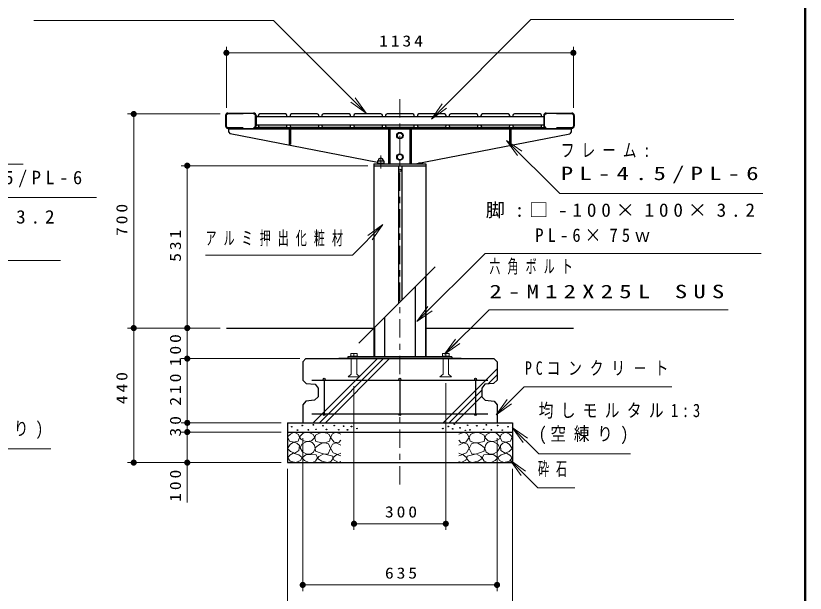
# Model space of a CAD drawing. Units: millimetres on the paper, with parts at other scales. Extents: x -365 to 0, y 0 to 257.
# Drawn here: x -129 to 0, y 47.7 to 142.2 of the extents above; entities that cross this region are included whole.
import ezdxf

# ---------------------------------------------------------------- set-up
doc = ezdxf.new("R2010")
doc.units = ezdxf.units.MM
doc.linetypes.add('USER1', pattern=[4.5, 2.5, -2])
doc.linetypes.add('USER2', pattern=[6, 3, -1, 1, -1])
doc.layers.add('LY_1', color=7, linetype='Continuous', lineweight=25)
doc.layers.add('LY_4', color=7, linetype='Continuous', lineweight=13)
doc.styles.add('ＭＳ ゴシック', font='')
doc.styles.get('ＭＳ ゴシック').set_extended_font_data('MS Gothic')

# ---------------------------------------------------------------- blocks, each defined once
blk = doc.blocks.new('filled_dot')
at = {"color": 0, "linetype": 'Continuous', "lineweight": -2, "const_width": 1.25}
blk.add_lwpolyline([(-0.625, 0, 1), (0.625, 0, 1)], format="xyb", close=True, dxfattribs=at)

msp = doc.modelspace()

# ---------------------------------------------------------------- linework, layer by layer
at = {"layer": 'LY_1', "lineweight": 13}
for p, q in [((-94.581, 127.099), (-94.581, 137.099)), ((-37.881, 127.099), (-37.881, 137.099)), ((-94.581, 136.099), (-37.881, 136.099)), ((-71.766, 126.251), (-74.241, 128.019)), ((-71.766, 126.251), (-73.887, 128.373)), ((-73.533, 128.726), (-71.766, 126.251)), ((-61.087, 125.266), (-59.319, 127.741)), ((-61.087, 125.266), (-58.966, 127.387)), ((-58.612, 127.033), (-61.087, 125.266)), ((-95.581, 126.099), (-110.728, 126.099)), ((-109.728, 91.099), (-109.728, 126.099)), ((-48.814, 121.76), (-46.683, 119.648)), ((-48.814, 121.76), (-46.331, 120.003)), ((-47.036, 119.293), (-48.814, 121.76)), ((-71.481, 117.649), (-101.977, 117.649)), ((-100.977, 91.099), (-100.977, 117.649)), ((-71.479, 106.252), (-69.004, 108.02)), ((-69.004, 108.02), (-71.126, 105.899)), ((-69.004, 108.02), (-70.772, 105.545)), ((-63.441, 92.15), (-61.673, 94.625)), ((-63.441, 92.15), (-61.319, 94.271)), ((-60.966, 93.917), (-63.441, 92.15)), ((-95.581, 91.099), (-110.728, 91.099)), ((-109.728, 69.099), (-109.728, 91.099)), ((-100.977, 86.099), (-100.977, 91.099)), ((-58.919, 86.806), (-57.152, 89.281)), ((-58.919, 86.806), (-56.798, 88.927)), ((-56.444, 88.573), (-58.919, 86.806)), ((-82.606, 86.099), (-101.977, 86.099)), ((-100.977, 75.599), (-100.977, 86.099)), ((-80.385, 75.599), (-69.885, 86.099)), ((-79.395, 75.599), (-68.895, 86.099)), ((-78.405, 75.599), (-67.905, 86.099)), ((-59.171, 75.599), (-50.356, 84.415)), ((-51.829, 81.952), (-50.356, 83.425)), ((-73.731, 81.599), (-73.731, 58.099)), ((-58.731, 82.099), (-58.731, 58.099)), ((-58.181, 75.599), (-52.856, 80.925)), ((-57.191, 75.599), (-52.899, 79.892)), ((-50.475, 76.928), (-48.707, 79.403)), ((-50.475, 76.928), (-48.353, 79.049)), ((-48, 78.696), (-50.475, 76.928)), ((-85.606, 75.599), (-101.977, 75.599)), ((-100.977, 74.099), (-100.977, 75.599)), ((-47.877, 74.837), (-45.755, 72.715)), ((-47.877, 74.837), (-45.402, 73.069)), ((-46.109, 72.362), (-47.877, 74.837)), ((-85.606, 74.099), (-101.977, 74.099)), ((-100.977, 62.549), (-100.977, 74.099)), ((-82.106, 73.099), (-82.106, 48.099)), ((-50.356, 73.099), (-50.356, 48.099)), ((-85.606, 69.099), (-110.728, 69.099)), ((-48.207, 69.484), (-46.086, 67.363)), ((-48.207, 69.484), (-45.732, 67.716)), ((-46.439, 67.009), (-48.207, 69.484)), ((-84.606, 68.099), (-84.606, 38.099)), ((-47.856, 68.099), (-47.856, 38.099)), ((-58.731, 59.099), (-73.731, 59.099)), ((-50.356, 49.099), (-82.106, 49.099))]:
    msp.add_line(p, q, dxfattribs=at)
at = {"layer": 'LY_1', "linetype": 'USER2', "lineweight": 13}
msp.add_line((-66.231, 128.537), (-66.231, 64.724), dxfattribs=at)
at = {"layer": 'LY_1', "color": 3}
for p, q in [((-94.731, 125.849), (-94.731, 124.149)), ((-94.331, 126.249), (-90.131, 126.249)), ((-89.731, 125.849), (-89.731, 124.149)), ((-42.731, 125.849), (-42.731, 124.149)), ((-42.331, 126.249), (-38.131, 126.249)), ((-37.731, 125.849), (-37.731, 124.149)), ((-89.819, 123.899), (-42.643, 123.899)), ((-94.331, 123.749), (-90.131, 123.749)), ((-94.231, 123.749), (-94.231, 123.174)), ((-94.231, 123.674), (-38.231, 123.674)), ((-94.231, 123.174), (-93.985, 122.876)), ((-69.881, 118.174), (-93.985, 122.876)), ((-84.343, 123.674), (-84.343, 121.174)), ((-84.118, 123.674), (-84.118, 121.174)), ((-63.731, 117.949), (-38.476, 122.876)), ((-48.343, 123.674), (-48.343, 121.174)), ((-48.118, 123.674), (-48.118, 121.174)), ((-42.331, 123.749), (-38.131, 123.749)), ((-38.231, 123.174), (-38.476, 122.876)), ((-38.231, 123.749), (-38.231, 123.174)), ((-84.343, 121.174), (-84.118, 121.174)), ((-48.118, 121.174), (-48.343, 121.174)), ((-70.481, 117.949), (-70.481, 86.399)), ((-70.481, 117.949), (-61.981, 117.949)), ((-70.481, 117.649), (-61.981, 117.649)), ((-69.881, 118.449), (-68.831, 118.449)), ((-69.881, 118.449), (-69.881, 117.949)), ((-69.881, 118.049), (-68.831, 118.049)), ((-68.831, 118.449), (-68.831, 117.949)), ((-66.481, 117.649), (-66.481, 95.099)), ((-65.931, 117.649), (-65.931, 95.649)), ((-62.581, 118.049), (-63.217, 118.049)), ((-62.581, 118.173), (-62.581, 117.949)), ((-61.981, 117.949), (-61.981, 86.399))]:
    msp.add_line(p, q, dxfattribs=at)
at = {"layer": 'LY_1', "linetype": 'USER1', "lineweight": 13}
for p, q in [((-94.581, 125.849), (-94.581, 124.149)), ((-94.331, 126.099), (-90.131, 126.099)), ((-89.881, 125.849), (-89.881, 124.149)), ((-42.581, 125.849), (-42.581, 124.149)), ((-38.131, 126.099), (-42.331, 126.099)), ((-37.881, 125.849), (-37.881, 124.149)), ((-94.331, 123.899), (-90.131, 123.899)), ((-38.131, 123.899), (-42.331, 123.899))]:
    msp.add_line(p, q, dxfattribs=at)
at = {"layer": 'LY_1'}
for p, q in [((-89.731, 125.679), (-42.731, 125.679)), ((-89.381, 125.849), (-89.381, 125.679)), ((-84.931, 126.099), (-89.131, 126.099)), ((-84.681, 125.679), (-84.681, 125.849)), ((-84.181, 125.849), (-84.181, 125.679)), ((-79.731, 126.099), (-83.931, 126.099)), ((-79.481, 125.679), (-79.481, 125.849)), ((-78.981, 125.849), (-78.981, 125.679)), ((-74.531, 126.099), (-78.731, 126.099)), ((-74.281, 125.679), (-74.281, 125.849)), ((-73.781, 125.849), (-73.781, 125.679)), ((-69.331, 126.099), (-73.531, 126.099)), ((-69.081, 125.679), (-69.081, 125.849)), ((-68.581, 125.849), (-68.581, 125.679)), ((-64.131, 126.099), (-68.331, 126.099)), ((-63.881, 125.679), (-63.881, 125.849)), ((-63.381, 125.849), (-63.381, 125.679)), ((-58.931, 126.099), (-63.131, 126.099)), ((-58.681, 125.679), (-58.681, 125.849)), ((-58.181, 125.849), (-58.181, 125.679)), ((-53.731, 126.099), (-57.931, 126.099)), ((-53.481, 125.679), (-53.481, 125.849)), ((-52.981, 125.849), (-52.981, 125.679)), ((-48.531, 126.099), (-52.731, 126.099)), ((-48.281, 125.679), (-48.281, 125.849)), ((-47.781, 125.849), (-47.781, 125.679)), ((-43.331, 126.099), (-47.531, 126.099)), ((-43.081, 125.679), (-43.081, 125.849)), ((-89.731, 124.319), (-42.731, 124.319)), ((-89.381, 124.319), (-89.381, 124.149)), ((-84.931, 123.899), (-89.131, 123.899)), ((-84.681, 124.149), (-84.681, 124.319)), ((-84.181, 124.319), (-84.181, 124.149)), ((-79.731, 123.899), (-83.931, 123.899)), ((-79.481, 124.149), (-79.481, 124.319)), ((-78.981, 124.319), (-78.981, 124.149)), ((-74.531, 123.899), (-78.731, 123.899)), ((-74.281, 124.149), (-74.281, 124.319)), ((-73.781, 124.319), (-73.781, 124.149)), ((-69.331, 123.899), (-73.531, 123.899)), ((-69.081, 124.149), (-69.081, 124.319)), ((-68.581, 124.319), (-68.581, 124.149)), ((-64.131, 123.899), (-68.331, 123.899)), ((-63.881, 124.149), (-63.881, 124.319)), ((-63.381, 124.319), (-63.381, 124.149)), ((-58.931, 123.899), (-63.131, 123.899)), ((-58.681, 124.149), (-58.681, 124.319)), ((-58.181, 124.319), (-58.181, 124.149)), ((-53.731, 123.899), (-57.931, 123.899)), ((-53.481, 124.149), (-53.481, 124.319)), ((-52.981, 124.319), (-52.981, 124.149)), ((-48.531, 123.899), (-52.731, 123.899)), ((-48.281, 124.149), (-48.281, 124.319)), ((-47.781, 124.319), (-47.781, 124.149)), ((-43.331, 123.899), (-47.531, 123.899)), ((-43.081, 124.149), (-43.081, 124.319)), ((-68.093, 123.674), (-68.093, 117.949)), ((-67.868, 123.674), (-67.868, 117.949)), ((-66.656, 122.807), (-66.231, 123.052)), ((-66.656, 122.807), (-66.656, 122.316)), ((-66.231, 123.052), (-65.806, 122.807)), ((-65.806, 122.807), (-65.806, 122.316)), ((-64.593, 123.674), (-64.593, 117.949)), ((-64.368, 123.674), (-64.368, 117.949)), ((-66.656, 122.316), (-66.231, 122.071)), ((-66.231, 122.071), (-65.806, 122.316)), ((-66.656, 119.307), (-66.231, 119.552)), ((-66.656, 119.307), (-66.656, 118.816)), ((-66.656, 118.816), (-66.231, 118.571)), ((-66.231, 119.552), (-65.806, 119.307)), ((-66.231, 118.571), (-65.806, 118.816)), ((-65.806, 119.307), (-65.806, 118.816)), ((-72.938, 88.642), (-60.477, 101.103)), ((-62.056, 99.524), (-62.056, 86.399)), ((-63.731, 97.849), (-63.731, 86.399)), ((-68.731, 92.849), (-68.731, 86.399)), ((-94.581, 91.099), (-70.481, 91.099)), ((-70.406, 91.174), (-70.406, 86.399)), ((-61.981, 91.099), (-37.881, 91.099)), ((-81.606, 86.099), (-82.106, 85.599)), ((-82.106, 85.599), (-82.106, 82.599)), ((-81.606, 86.099), (-50.856, 86.099)), ((-56.231, 86.099), (-76.231, 86.099)), ((-57.731, 86.399), (-74.731, 86.399)), ((-74.731, 86.399), (-74.731, 86.099)), ((-74.731, 86.399), (-74.731, 86.099)), ((-57.731, 86.399), (-74.731, 86.399)), ((-57.731, 86.399), (-57.731, 86.099)), ((-57.731, 86.399), (-57.731, 86.099)), ((-50.856, 86.099), (-50.356, 85.599)), ((-50.356, 85.599), (-50.356, 82.599)), ((-82.106, 82.599), (-81.55, 82.044)), ((-80.606, 82.599), (-51.856, 82.599)), ((-78.606, 82.599), (-78.606, 77.099)), ((-66.231, 82.599), (-66.231, 77.099)), ((-53.856, 82.599), (-53.856, 77.099)), ((-50.356, 82.599), (-50.911, 82.044)), ((-81.55, 82.044), (-80.103, 81.899)), ((-80.103, 81.899), (-79.606, 81.291)), ((-79.606, 81.291), (-79.606, 79.849)), ((-52.358, 81.899), (-52.856, 81.291)), ((-52.856, 81.291), (-52.856, 79.849)), ((-50.911, 82.044), (-52.358, 81.899)), ((-81.608, 79.149), (-82.106, 78.541)), ((-80.161, 79.294), (-81.608, 79.149)), ((-79.606, 79.849), (-80.161, 79.294)), ((-52.856, 79.849), (-52.3, 79.294)), ((-52.3, 79.294), (-50.853, 79.149)), ((-50.853, 79.149), (-50.356, 78.541)), ((-82.106, 78.541), (-82.106, 75.599)), ((-50.356, 78.541), (-50.356, 75.599)), ((-80.606, 77.099), (-51.856, 77.099)), ((-84.606, 75.599), (-84.606, 69.099)), ((-84.606, 75.599), (-47.856, 75.599)), ((-47.856, 75.599), (-47.856, 69.099)), ((-84.606, 74.099), (-47.856, 74.099)), ((-84.606, 69.099), (-47.856, 69.099))]:
    msp.add_line(p, q, dxfattribs=at)
at = {"layer": 'LY_1', "color": 3, "linetype": 'USER2', "lineweight": 13}
msp.add_line((-69.356, 119.287), (-69.356, 117.171), dxfattribs=at)
at = {"layer": 'LY_1', "color": 32, "lineweight": 13}
for p, q in [((-74.331, 86.514), (-74.331, 86.399)), ((-74.331, 86.514), (-73.131, 86.514)), ((-74.256, 86.964), (-74.256, 86.514)), ((-74.256, 86.964), (-73.206, 86.964)), ((-73.731, 86.964), (-73.731, 86.514)), ((-73.206, 86.964), (-73.206, 86.514)), ((-73.131, 86.514), (-73.131, 86.399)), ((-59.331, 86.514), (-59.331, 86.399)), ((-59.331, 86.514), (-58.131, 86.514)), ((-59.256, 86.964), (-59.256, 86.514)), ((-59.256, 86.964), (-58.206, 86.964)), ((-58.731, 86.964), (-58.731, 86.514)), ((-58.206, 86.964), (-58.206, 86.514)), ((-58.131, 86.514), (-58.131, 86.399)), ((-74.181, 86.099), (-74.181, 83.549)), ((-73.281, 86.099), (-73.281, 83.549)), ((-59.181, 86.099), (-59.181, 83.549)), ((-58.281, 86.099), (-58.281, 83.549)), ((-74.181, 83.549), (-74.681, 83.099)), ((-72.781, 83.099), (-74.681, 83.099)), ((-72.781, 83.099), (-73.281, 83.549)), ((-59.181, 83.549), (-59.681, 83.099)), ((-57.781, 83.099), (-59.681, 83.099)), ((-57.781, 83.099), (-58.281, 83.549))]:
    msp.add_line(p, q, dxfattribs=at)
at = {"layer": 'LY_1', "lineweight": 13}
for points in [[(-71.766, 126.251), (-86.88, 141.366), (-126.045, 141.366)], [(-61.087, 125.266), (-44.822, 141.531), (-11.658, 141.531)], [(-48.814, 121.76), (-40.104, 113.123), (-6.936, 113.123)], [(-172.949, 110.645), (-166.828, 117.896), (-127.802, 117.896)], [(-175.491, 107.193), (-166.828, 112.448), (-115.826, 112.448)], [(-69.004, 108.02), (-73.987, 103.038), (-97.992, 103.038)], [(-63.441, 92.15), (-52.317, 103.273), (-7.202, 103.273)], [(-180.282, 91.977), (-170.09, 102.168), (-121.665, 102.168)], [(-58.919, 86.806), (-51.665, 94.06), (-12.597, 94.06)], [(-50.475, 76.928), (-45.912, 81.49), (-21.792, 81.49)], [(-169.244, 75.3), (-165.309, 71.364), (-123.296, 71.364)], [(-47.877, 74.837), (-43.55, 70.51), (-28.544, 70.51)], [(-75.856, 73.764), (-76.711, 74.081), (-77.25, 73.812), (-77.567, 73.21), (-76.981, 72.449), (-76.204, 72.386), (-75.856, 72.782)], [(-56.606, 73.764), (-55.75, 74.081), (-55.212, 73.812), (-54.895, 73.21), (-55.481, 72.449), (-56.257, 72.386), (-56.606, 72.782)], [(-75.872, 71.958), (-76.632, 72.354), (-77.266, 72.101), (-77.567, 71.451), (-77.123, 70.675), (-76.363, 70.437), (-75.872, 70.643)], [(-56.59, 71.958), (-55.83, 72.354), (-55.196, 72.101), (-54.895, 71.451), (-55.338, 70.675), (-56.099, 70.437), (-56.59, 70.643)], [(-75.856, 70.231), (-76.521, 70.437), (-77.171, 69.883), (-76.996, 69.487), (-76.268, 69.122), (-75.856, 69.281)], [(-56.606, 70.231), (-55.94, 70.437), (-55.291, 69.883), (-55.465, 69.487), (-56.194, 69.122), (-56.606, 69.281)], [(-48.207, 69.484), (-43.699, 64.976), (-37.671, 64.976)]]:
    msp.add_lwpolyline(points, dxfattribs=at)
for points in [[(-83.483, 74.069), (-84.117, 73.768), (-84.592, 73.293), (-84.291, 72.596), (-83.563, 72.453), (-82.865, 72.612), (-82.612, 73.198), (-82.802, 73.705)], [(-81.512, 74.074), (-82.039, 73.939), (-82.62, 73.303), (-82.391, 72.885), (-81.933, 72.647), (-81.418, 72.574), (-80.674, 72.641), (-80.107, 73.182), (-80.39, 73.682), (-80.924, 73.992)], [(-78.921, 74.084), (-79.458, 73.86), (-80.004, 73.592), (-80.12, 73.091), (-79.986, 72.527), (-79.163, 72.366), (-78.438, 72.321), (-77.713, 72.581), (-77.561, 73.189), (-77.793, 73.699), (-78.196, 73.923)], [(-53.54, 74.084), (-53.003, 73.86), (-52.458, 73.592), (-52.341, 73.091), (-52.475, 72.527), (-53.299, 72.366), (-54.024, 72.321), (-54.749, 72.581), (-54.901, 73.189), (-54.668, 73.699), (-54.265, 73.923)], [(-50.949, 74.074), (-50.422, 73.939), (-49.841, 73.303), (-50.071, 72.885), (-50.528, 72.647), (-51.044, 72.574), (-51.787, 72.641), (-52.355, 73.182), (-52.071, 73.682), (-51.538, 73.992)], [(-48.978, 74.069), (-48.345, 73.768), (-47.869, 73.293), (-48.17, 72.596), (-48.899, 72.453), (-49.596, 72.612), (-49.85, 73.198), (-49.66, 73.705)], [(-83.61, 72.422), (-84.149, 72.073), (-84.592, 71.392), (-84.085, 70.932), (-83.42, 70.616), (-82.723, 71.059), (-82.644, 71.899), (-83.052, 72.261)], [(-82.147, 70.857), (-81.526, 70.512), (-80.85, 70.465), (-80.337, 70.827), (-80.093, 71.425), (-80.205, 71.962), (-80.553, 72.371), (-81.018, 72.536), (-81.553, 72.479), (-82.242, 72.11), (-82.539, 71.533)], [(-78.971, 72.253), (-79.525, 71.956), (-80.053, 71.537), (-79.998, 70.983), (-79.255, 70.713), (-78.62, 70.496), (-77.971, 70.523), (-77.566, 71.388), (-77.917, 72.145), (-78.421, 72.31)], [(-53.49, 72.253), (-52.936, 71.956), (-52.409, 71.537), (-52.463, 70.983), (-53.206, 70.713), (-53.842, 70.496), (-54.49, 70.523), (-54.896, 71.388), (-54.544, 72.145), (-54.041, 72.31)], [(-50.314, 70.857), (-50.936, 70.512), (-51.612, 70.465), (-52.125, 70.827), (-52.369, 71.425), (-52.257, 71.962), (-51.909, 72.371), (-51.443, 72.536), (-50.909, 72.479), (-50.219, 72.11), (-49.922, 71.533)], [(-48.852, 72.422), (-48.313, 72.073), (-47.869, 71.392), (-48.376, 70.932), (-49.042, 70.616), (-49.739, 71.059), (-49.818, 71.899), (-49.41, 72.261)], [(-83.651, 70.625), (-84.22, 70.306), (-84.558, 69.883), (-84.154, 69.317), (-83.211, 69.114), (-82.496, 69.433), (-82.223, 69.938), (-82.762, 70.394)], [(-80.796, 70.418), (-81.58, 70.377), (-82.242, 69.904), (-81.809, 69.445), (-81.12, 69.134), (-80.555, 69.126), (-80.012, 69.35), (-79.674, 69.877), (-79.931, 70.364)], [(-78.681, 70.509), (-79.451, 70.09), (-79.694, 69.793), (-79.005, 69.307), (-78.059, 69.117), (-77.529, 69.301), (-77.18, 69.726), (-77.207, 70.145), (-78.072, 70.374)], [(-53.781, 70.509), (-53.011, 70.09), (-52.768, 69.793), (-53.457, 69.307), (-54.403, 69.117), (-54.933, 69.301), (-55.281, 69.726), (-55.254, 70.145), (-54.389, 70.374)], [(-51.666, 70.418), (-50.882, 70.377), (-50.22, 69.904), (-50.652, 69.445), (-51.341, 69.134), (-51.907, 69.126), (-52.45, 69.35), (-52.788, 69.877), (-52.531, 70.364)], [(-48.811, 70.625), (-48.242, 70.306), (-47.904, 69.883), (-48.307, 69.317), (-49.25, 69.114), (-49.966, 69.433), (-50.239, 69.938), (-49.7, 70.394)]]:
    msp.add_lwpolyline(points, close=True, dxfattribs=at)
at = {"layer": 'LY_1'}
for centre, radius in [((-66.231, 122.562), 0.525), ((-66.231, 119.062), 0.525), ((-78.606, 82.749), 0.15), ((-66.231, 82.749), 0.15), ((-53.856, 82.749), 0.15), ((-78.606, 76.949), 0.15), ((-66.231, 76.949), 0.15), ((-53.856, 76.949), 0.15), ((-83.902, 74.964), 0.05), ((-82.189, 75.159), 0.05), ((-80.36, 75.275), 0.05), ((-78.803, 75.12), 0.05), ((-76.963, 75.156), 0.05), ((-75.431, 75.05), 0.05), ((-74.137, 75.003), 0.05), ((-58.324, 75.003), 0.05), ((-57.337, 75.361), 0.05), ((-56.4, 74.779), 0.05), ((-55.159, 75.21), 0.05), ((-53.659, 75.12), 0.05), ((-52.102, 75.275), 0.05), ((-50.273, 75.159), 0.05), ((-48.56, 74.964), 0.05), ((-82.967, 74.419), 0.05), ((-81.177, 74.458), 0.05), ((-79.932, 74.536), 0.05), ((-78.23, 74.522), 0.05), ((-76.223, 74.47), 0.05), ((-74.799, 74.458), 0.05), ((-73.242, 74.653), 0.05), ((-59.219, 74.653), 0.05), ((-57.59, 74.627), 0.05), ((-55.539, 74.374), 0.05), ((-54.788, 74.458), 0.05), ((-52.53, 74.536), 0.05), ((-51.285, 74.458), 0.05), ((-49.494, 74.419), 0.05)]:
    msp.add_circle(centre, radius, dxfattribs=at)
at = {"layer": 'LY_1', "lineweight": 13}
for centre in [(-66.231, 122.562), (-66.231, 119.062)]:
    msp.add_circle(centre, 0.425, dxfattribs=at)
at = {"layer": 'LY_1', "color": 3}
msp.add_circle((-66.231, 116.899), 0.2, dxfattribs=at)
for centre, radius, start, end in [((-94.331, 125.849), 0.4, 90, 180), ((-90.131, 125.849), 0.4, 0, 90), ((-42.331, 125.849), 0.4, 90, 180), ((-38.131, 125.849), 0.4, 0, 90), ((-94.331, 124.149), 0.4, 179.99999, 270), ((-90.131, 124.149), 0.4, 270, 0), ((-42.331, 124.149), 0.4, 179.99999, 270), ((-38.131, 124.149), 0.4, 270, 0), ((-69.356, 118.449), 0.425, 359.99999, 179.99999)]:
    msp.add_arc(centre, radius, start, end, dxfattribs=at)
at = {"layer": 'LY_1', "linetype": 'USER1', "lineweight": 13}
for centre, start, end in [((-94.331, 125.849), 90, 180), ((-90.131, 125.849), 0, 90), ((-42.331, 125.849), 90, 180), ((-38.131, 125.849), 360, 90), ((-94.331, 124.149), 179.99999, 270), ((-90.131, 124.149), 270, 0), ((-42.331, 124.149), 180, 270), ((-38.131, 124.149), 270, 0.00001)]:
    msp.add_arc(centre, 0.25, start, end, dxfattribs=at)
at = {"layer": 'LY_1'}
for centre, start, end in [((-89.131, 125.849), 90, 180), ((-84.931, 125.849), 360, 90), ((-83.931, 125.849), 90, 180), ((-79.731, 125.849), 360, 90), ((-78.731, 125.849), 90, 180), ((-74.531, 125.849), 360, 90), ((-73.531, 125.849), 90, 180), ((-69.331, 125.849), 360, 90), ((-68.331, 125.849), 90, 180), ((-64.131, 125.849), 360, 90), ((-63.131, 125.849), 90, 180), ((-58.931, 125.849), 360, 90), ((-57.931, 125.849), 90, 180), ((-53.731, 125.849), 360, 90), ((-52.731, 125.849), 90, 180), ((-48.531, 125.849), 360, 90), ((-47.531, 125.849), 90, 180), ((-43.331, 125.849), 360, 90), ((-89.131, 124.149), 180, 270), ((-84.931, 124.149), 270, 0.00001), ((-83.931, 124.149), 180, 270), ((-79.731, 124.149), 270, 0.00001), ((-78.731, 124.149), 180, 270), ((-74.531, 124.149), 270, 0.00001), ((-73.531, 124.149), 180, 270), ((-69.331, 124.149), 270, 0.00001), ((-68.331, 124.149), 180, 270), ((-64.131, 124.149), 270, 0.00001), ((-63.131, 124.149), 180, 270), ((-58.931, 124.149), 270, 0.00001), ((-57.931, 124.149), 180, 270), ((-53.731, 124.149), 270, 0.00001), ((-52.731, 124.149), 180, 270), ((-48.531, 124.149), 270, 0.00001), ((-47.531, 124.149), 180, 270), ((-43.331, 124.149), 270, 0.00001)]:
    msp.add_arc(centre, 0.25, start, end, dxfattribs=at)
at = {"layer": 'LY_4', "lineweight": 50}
msp.add_line((0, 0), (0, 257), dxfattribs=at)

# ---------------------------------------------------------------- block references
at = {"layer": 'LY_1', "lineweight": 13, "xscale": 0.4, "yscale": 0.4}
for p in [(-94.581, 136.099), (-73.731, 59.099), (-82.106, 49.099)]:
    msp.add_blockref('filled_dot', p, dxfattribs=at)
for p, rotation in [((-37.881, 136.099), 180), ((-109.728, 126.099), 270), ((-100.977, 117.649), 270), ((-109.728, 91.099), 90), ((-109.728, 91.099), 270), ((-100.977, 91.099), 90), ((-100.977, 91.099), 270), ((-100.977, 86.099), 270), ((-100.977, 86.099), 90), ((-100.977, 75.599), 270), ((-100.977, 75.599), 90), ((-100.977, 74.099), 270), ((-109.728, 69.099), 90), ((-100.977, 69.099), 90), ((-58.731, 59.099), 180), ((-50.356, 49.099), 180)]:
    msp.add_blockref('filled_dot', p, dxfattribs=dict(at, rotation=rotation))

# ---------------------------------------------------------------- texts
at = {"layer": 'LY_1', "style": 'ＭＳ ゴシック'}
for s, insert, char_height, attachment_point in [('\\T1.33;\\W1.15;1134', (-65.81, 137.099), 1.833, 8), ('\\T1.5;\\W0.75;フレーム:', (-39.936, 120.123), 2.199, 4), ('\\T1.5;\\W1.35;PL-4.5/PL-6', (-39.936, 116.123), 2.199, 4), ('\\T1.5;座フレーム:PL-4.5/PL-6', (-166.826, 115.448), 2.199, 4), ('\\T1.5;\\W1.05;脚:□-100×100×3.2', (-52.202, 110.273), 2.199, 4), ('\\T1.5;\\W1.05;脚:□-100×100×3.2', (-166.665, 109.168), 2.199, 4), ('\\T1.64;\\W0.6;アルミ押出化粧材', (-97.992, 105.688), 2.199, 4), ('\\T1.5;\\W0.9;\u3000\u3000PL-6×75ｗ', (-52.202, 106.273), 2.199, 4), ('\\T1.64;\\W0.6;六角ボルト', (-51.597, 101.06), 2.199, 4), ('\\T1.5;\\W1.35;2-M12X25L\\~SUS', (-51.597, 97.06), 2.199, 4), ('\\T1.57;\\W0.75;PCコンクリ－ト', (-45.792, 84.49), 2.199, 4), ('\\T1.5;\\W0.8;均しモルタル1:3', (-43.544, 77.51), 2.199, 4), ('\\T1.5;\\W0.8;均しモルタル1:3(空練り)', (-165.296, 74.364), 2.199, 4), ('\\T1.5;\\W0.85;(空練り)', (-43.544, 73.51), 2.199, 4), ('\\T1.64;\\W0.6;砕石', (-43.671, 67.976), 2.199, 4), ('\\T1.33;\\W1.15;300', (-65.814, 60.099), 1.833, 8), ('\\T1.33;\\W1.15;635', (-65.814, 50.099), 1.833, 8)]:
    msp.add_mtext(s, dxfattribs=dict(at, insert=insert, char_height=char_height, attachment_point=attachment_point))
at = {"layer": 'LY_1', "char_height": 1.833, "attachment_point": 8, "rotation": 90, "style": 'ＭＳ ゴシック'}
for s, insert in [('\\T1.33;\\W1.15;700', (-110.728, 109.016)), ('\\T1.33;\\W1.15;531', (-101.977, 104.791)), ('\\T1.33;\\W1.15;100', (-101.977, 87.708)), ('\\T1.33;\\W1.15;440', (-110.728, 81.514)), ('\\T1.33;\\W1.15;210', (-101.977, 81.27)), ('\\T1.34;\\W1.15;30', (-101.977, 75.277)), ('\\T1.33;\\W1.15;100', (-101.977, 65.549))]:
    msp.add_mtext(s, dxfattribs=dict(at, insert=insert))

doc.saveas('drawing.dxf')
